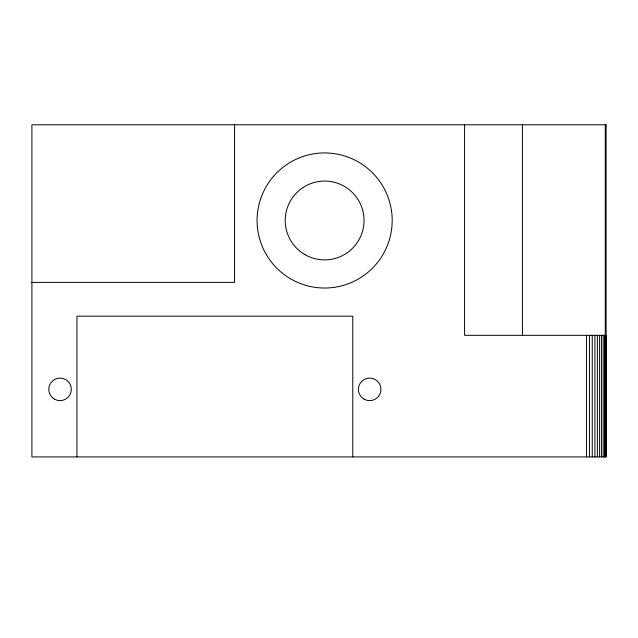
<?xml version="1.0" encoding="UTF-8"?>
<svg xmlns="http://www.w3.org/2000/svg" width="638" height="638" viewBox="0 0 638 638"><rect width="100%" height="100%" fill="white"/><g stroke="black" fill="none" stroke-linecap="round" stroke-linejoin="round"><path stroke-width="0.96" d="M31.9 282.411L234.561 282.411L234.561 124.785M606.1 335.325L464.584 335.325L464.584 124.785M605.956 335.325L605.956 456.92M605.414 335.325L605.414 456.92M605.287 124.785L605.287 335.325M604.489 335.325L604.489 456.92M603.197 335.325L603.197 456.92M601.562 335.325L601.562 456.92M599.616 335.325L599.616 456.92M597.391 335.325L597.391 456.92M594.919 335.325L594.919 456.92M592.255 335.325L592.255 456.92M589.448 335.325L589.448 456.92M586.537 335.325L586.537 456.92M522.442 124.785L522.442 335.325M352.774 456.92L352.774 316.185L76.935 316.185L76.935 456.92M606.1 124.785L31.9 124.785L31.9 456.92L606.1 456.92L606.1 124.785M304.924 254.61A39.404 39.404 0 0 0 364.035 220.485A39.404 39.404 0 0 0 304.924 186.36A39.404 39.404 0 0 0 304.924 254.61M281.637 272.586A67.556 67.556 0 0 0 391.254 231.666A67.556 67.556 0 0 0 301 157.195A67.556 67.556 0 0 0 281.637 272.586M364.035 399.117A11.261 11.261 0 0 0 380.926 389.371A11.261 11.261 0 0 0 364.035 379.618A11.261 11.261 0 0 0 364.035 399.117M54.421 399.117A11.261 11.261 0 0 0 71.304 389.371A11.261 11.261 0 0 0 54.421 379.618A11.261 11.261 0 0 0 54.421 399.117"/></g></svg>
